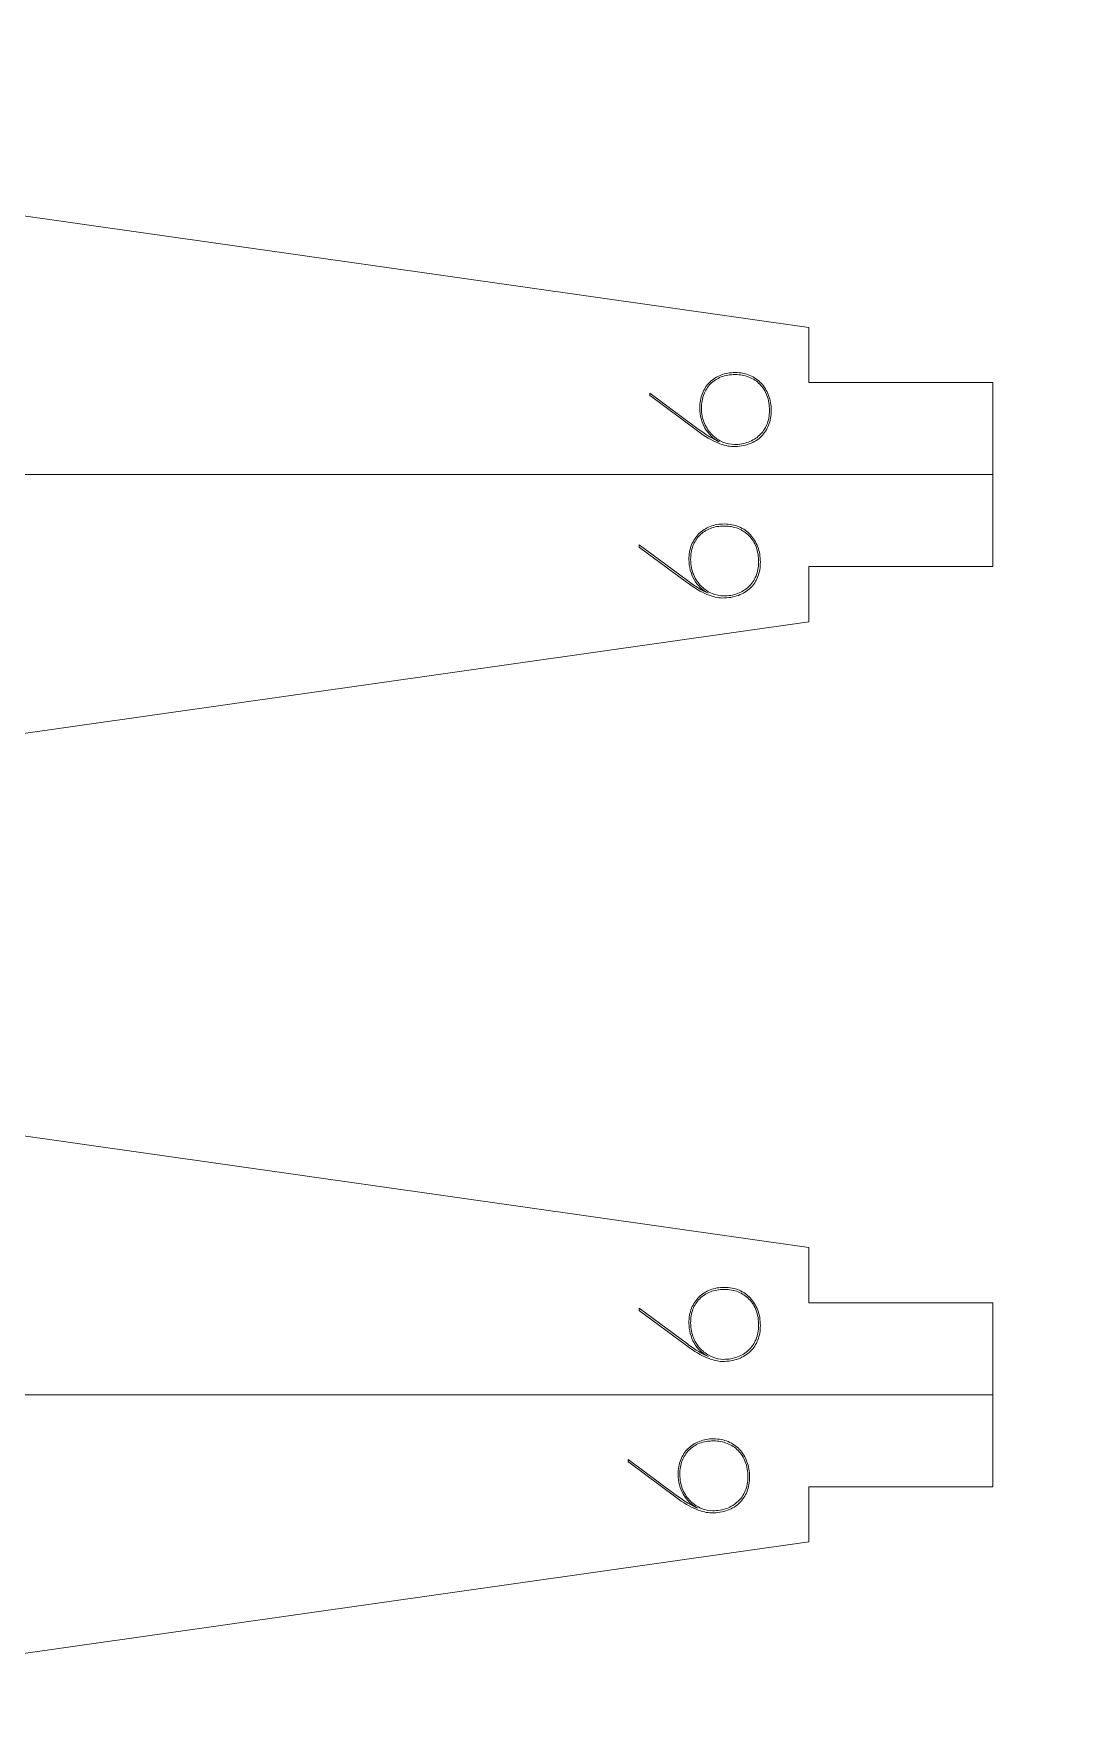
# Model space of a CAD drawing. Header units: millimetres. Extents: x -150 to 147, y -95 to 100.
# Drawn here: x -65.63 to -48.49, y -53.55 to -26.26 of the extents above; entities that cross this region are included whole.
import ezdxf

# ---------------------------------------------------------------- set-up
doc = ezdxf.new("R2010")
doc.units = ezdxf.units.MM
doc.header["$MEASUREMENT"] = 0
doc.layers.add('cut', color=7, linetype='Continuous')
doc.layers.add('cut light', color=7, linetype='Continuous')

msp = doc.modelspace()

# ---------------------------------------------------------------- linework, layer by layer
at = {"layer": 'cut', "lineweight": 0}
for points, knots in [([(-85.0188, 98.3721), (-56.4983, 98.3721), (-32.5493, 78.2244), (-25.8546, 50.9966), (-25.8546, 50.9966), (-25.8546, 50.9966), (-25.8546, 51.0068), (-25.8546, 51.0068), (-25.8546, 51.0068), (-25.8546, 51.0068), (-21.6503, 48.5068), (-21.6503, 48.5068), (-21.6503, 48.5068), (-21.6503, 48.5068), (-21.6503, 22.4442), (-21.6503, 22.4442), (-21.6503, 22.4442), (-21.6503, 22.4442), (-25.8776, 19.9442), (-25.8776, 19.9442), (-25.8776, 19.9442), (-25.8776, 19.9442), (-25.8776, 19.9502), (-25.8776, 19.9502), (-25.8776, 19.9502), (-32.6051, -7.2285), (-56.532, -27.3281), (-85.0188, -27.3281), (-85.0188, -27.3281), (-118.7251, -27.3281), (-146.0494, 0.8109), (-146.0494, 35.5219), (-146.0494, 35.5219), (-146.0494, 70.2331), (-118.7251, 98.3721), (-85.0188, 98.3721)], [0, 0, 0, 0, 0.1, 0.1, 0.1, 0.1, 0.2, 0.2, 0.2, 0.2, 0.3, 0.3, 0.3, 0.3, 0.4, 0.4, 0.4, 0.4, 0.5, 0.5, 0.5, 0.5, 0.6, 0.6, 0.6, 0.6, 0.7, 0.7, 0.7, 0.7, 0.8, 0.8, 0.8, 0.8, 1, 1, 1, 1]), ([(-73.4836, -37.4483), (-73.4836, -37.4483), (-73.4836, -35.9483), (-73.4836, -35.9483), (-73.4836, -35.9483), (-73.4836, -35.9483), (-71.9836, -35.9483), (-71.9836, -35.9483), (-71.9836, -35.9483), (-71.9836, -35.9483), (-71.9836, -33.4483), (-71.9836, -33.4483), (-71.9836, -33.4483), (-71.9836, -33.4483), (-71.9836, -33.3545), (-71.9836, -33.3545), (-71.9836, -33.3545), (-71.9836, -33.3545), (-71.9836, -30.9483), (-71.9836, -30.9483), (-71.9836, -30.9483), (-71.9836, -30.9483), (-73.4836, -30.9483), (-73.4836, -30.9483), (-73.4836, -30.9483), (-73.4836, -30.9483), (-73.4836, -29.4483), (-73.4836, -29.4483), (-73.4836, -29.4483), (-73.4836, -29.4483), (-71.9836, -29.4483), (-71.9836, -29.4483), (-71.9836, -29.4483), (-71.9836, -29.4483), (-71.9836, -28.3483), (-71.9836, -28.3483), (-71.9836, -28.3483), (-71.9836, -28.3483), (-52.9835, -31.0483), (-52.9835, -31.0483), (-52.9835, -31.0483), (-52.9835, -31.0483), (-52.9835, -31.9483), (-52.9835, -31.9483), (-52.9835, -31.9483), (-52.9835, -31.9483), (-49.9835, -31.9483), (-49.9835, -31.9483), (-49.9835, -31.9483), (-49.9835, -31.9483), (-49.9835, -34.9483), (-49.9835, -34.9483), (-49.9835, -34.9483), (-49.9835, -34.9483), (-52.9835, -34.9483), (-52.9835, -34.9483), (-52.9835, -34.9483), (-52.9835, -34.9483), (-52.9835, -35.8483), (-52.9835, -35.8483), (-52.9835, -35.8483), (-52.9835, -35.8483), (-71.9836, -38.5483), (-71.9836, -38.5483), (-71.9836, -38.5483), (-71.9836, -38.5483), (-71.9836, -37.4483), (-71.9836, -37.4483), (-71.9836, -37.4483), (-71.9836, -37.4483), (-73.4836, -37.4483), (-73.4836, -37.4483)], [0, 0, 0, 0, 0.0526316, 0.0526316, 0.0526316, 0.0526316, 0.1052632, 0.1052632, 0.1052632, 0.1052632, 0.1578947, 0.1578947, 0.1578947, 0.1578947, 0.2105263, 0.2105263, 0.2105263, 0.2105263, 0.2631579, 0.2631579, 0.2631579, 0.2631579, 0.3157895, 0.3157895, 0.3157895, 0.3157895, 0.3684211, 0.3684211, 0.3684211, 0.3684211, 0.4210526, 0.4210526, 0.4210526, 0.4210526, 0.4736842, 0.4736842, 0.4736842, 0.4736842, 0.5263158, 0.5263158, 0.5263158, 0.5263158, 0.5789474, 0.5789474, 0.5789474, 0.5789474, 0.6315789, 0.6315789, 0.6315789, 0.6315789, 0.6842105, 0.6842105, 0.6842105, 0.6842105, 0.7368421, 0.7368421, 0.7368421, 0.7368421, 0.7894737, 0.7894737, 0.7894737, 0.7894737, 0.8421053, 0.8421053, 0.8421053, 0.8421053, 0.8947368, 0.8947368, 0.8947368, 0.8947368, 1, 1, 1, 1]), ([(-73.4836, -52.4483), (-73.4836, -52.4483), (-73.4836, -50.9483), (-73.4836, -50.9483), (-73.4836, -50.9483), (-73.4836, -50.9483), (-71.9836, -50.9483), (-71.9836, -50.9483), (-71.9836, -50.9483), (-71.9836, -50.9483), (-71.9836, -48.4483), (-71.9836, -48.4483), (-71.9836, -48.4483), (-71.9836, -48.4483), (-71.9836, -48.3545), (-71.9836, -48.3545), (-71.9836, -48.3545), (-71.9836, -48.3545), (-71.9836, -45.9483), (-71.9836, -45.9483), (-71.9836, -45.9483), (-71.9836, -45.9483), (-73.4836, -45.9483), (-73.4836, -45.9483), (-73.4836, -45.9483), (-73.4836, -45.9483), (-73.4836, -44.4483), (-73.4836, -44.4483), (-73.4836, -44.4483), (-73.4836, -44.4483), (-71.9836, -44.4483), (-71.9836, -44.4483), (-71.9836, -44.4483), (-71.9836, -44.4483), (-71.9836, -43.3483), (-71.9836, -43.3483), (-71.9836, -43.3483), (-71.9836, -43.3483), (-52.9835, -46.0483), (-52.9835, -46.0483), (-52.9835, -46.0483), (-52.9835, -46.0483), (-52.9835, -46.9483), (-52.9835, -46.9483), (-52.9835, -46.9483), (-52.9835, -46.9483), (-49.9835, -46.9483), (-49.9835, -46.9483), (-49.9835, -46.9483), (-49.9835, -46.9483), (-49.9835, -49.9483), (-49.9835, -49.9483), (-49.9835, -49.9483), (-49.9835, -49.9483), (-52.9835, -49.9483), (-52.9835, -49.9483), (-52.9835, -49.9483), (-52.9835, -49.9483), (-52.9835, -50.8483), (-52.9835, -50.8483), (-52.9835, -50.8483), (-52.9835, -50.8483), (-71.9836, -53.5483), (-71.9836, -53.5483), (-71.9836, -53.5483), (-71.9836, -53.5483), (-71.9836, -52.4483), (-71.9836, -52.4483), (-71.9836, -52.4483), (-71.9836, -52.4483), (-73.4836, -52.4483), (-73.4836, -52.4483)], [0, 0, 0, 0, 0.0526316, 0.0526316, 0.0526316, 0.0526316, 0.1052632, 0.1052632, 0.1052632, 0.1052632, 0.1578947, 0.1578947, 0.1578947, 0.1578947, 0.2105263, 0.2105263, 0.2105263, 0.2105263, 0.2631579, 0.2631579, 0.2631579, 0.2631579, 0.3157895, 0.3157895, 0.3157895, 0.3157895, 0.3684211, 0.3684211, 0.3684211, 0.3684211, 0.4210526, 0.4210526, 0.4210526, 0.4210526, 0.4736842, 0.4736842, 0.4736842, 0.4736842, 0.5263158, 0.5263158, 0.5263158, 0.5263158, 0.5789474, 0.5789474, 0.5789474, 0.5789474, 0.6315789, 0.6315789, 0.6315789, 0.6315789, 0.6842105, 0.6842105, 0.6842105, 0.6842105, 0.7368421, 0.7368421, 0.7368421, 0.7368421, 0.7894737, 0.7894737, 0.7894737, 0.7894737, 0.8421053, 0.8421053, 0.8421053, 0.8421053, 0.8947368, 0.8947368, 0.8947368, 0.8947368, 1, 1, 1, 1])]:
    msp.add_open_spline(points, degree=3, knots=knots, dxfattribs=at)
for points in [[(-71.9836, -33.4483), (-71.9836, -33.4483), (-49.9835, -33.4483), (-49.9835, -33.4483)], [(-71.9836, -48.4483), (-71.9836, -48.4483), (-49.9835, -48.4483), (-49.9835, -48.4483)]]:
    msp.add_open_spline(points, degree=3, dxfattribs=at)
at = {"layer": 'cut light', "color": 5, "lineweight": 0}
for points, knots in [([(-54.7624, -32.3641), (-54.7624, -32.2756), (-54.748, -32.1956), (-54.7191, -32.1238), (-54.7191, -32.1238), (-54.6902, -32.0521), (-54.6502, -31.9911), (-54.599, -31.9409), (-54.599, -31.9409), (-54.5478, -31.8906), (-54.4868, -31.8515), (-54.416, -31.8239), (-54.416, -31.8239), (-54.3452, -31.7965), (-54.268, -31.783), (-54.1842, -31.783), (-54.1842, -31.783), (-54.0965, -31.783), (-54.017, -31.7983), (-53.9453, -31.8291), (-53.9453, -31.8291), (-53.8736, -31.8598), (-53.8121, -31.9027), (-53.7604, -31.958), (-53.7604, -31.958), (-53.7088, -32.0135), (-53.6686, -32.0796), (-53.6403, -32.156), (-53.6403, -32.156), (-53.6119, -32.2323), (-53.5975, -32.3157), (-53.5975, -32.406), (-53.5975, -32.406), (-53.5975, -32.4916), (-53.6115, -32.5699), (-53.6389, -32.6411), (-53.6389, -32.6411), (-53.6664, -32.7123), (-53.7064, -32.7738), (-53.7594, -32.8254), (-53.7594, -32.8254), (-53.8125, -32.8772), (-53.8777, -32.9177), (-53.9551, -32.9466), (-53.9551, -32.9466), (-54.0324, -32.9754), (-54.1208, -32.9899), (-54.2205, -32.9899), (-54.2205, -32.9899), (-54.2894, -32.9899), (-54.3723, -32.9704), (-54.4686, -32.9312), (-54.4686, -32.9312), (-54.565, -32.8921), (-54.6758, -32.826), (-54.8015, -32.7328), (-54.8015, -32.7328), (-54.8015, -32.7328), (-55.567, -32.1658), (-55.567, -32.1658), (-55.567, -32.1658), (-55.5716, -32.163), (-55.5744, -32.1601), (-55.5749, -32.1573), (-55.5749, -32.1573), (-55.5753, -32.1545), (-55.5753, -32.1518), (-55.5753, -32.149), (-55.5753, -32.149), (-55.5753, -32.149), (-55.5753, -32.121), (-55.5753, -32.121), (-55.5753, -32.121), (-55.5753, -32.121), (-54.7875, -32.7049), (-54.7875, -32.7049), (-54.7875, -32.7049), (-54.7195, -32.7552), (-54.6582, -32.7971), (-54.6027, -32.8311), (-54.6027, -32.8311), (-54.5473, -32.865), (-54.4942, -32.8925), (-54.4439, -32.9131), (-54.4439, -32.9131), (-54.4933, -32.8888), (-54.5375, -32.8571), (-54.5766, -32.8186), (-54.5766, -32.8186), (-54.6158, -32.7799), (-54.6493, -32.7366), (-54.6768, -32.6886), (-54.6768, -32.6886), (-54.7042, -32.6407), (-54.7252, -32.5894), (-54.7401, -32.5345), (-54.7401, -32.5345), (-54.7549, -32.4795), (-54.7624, -32.4227), (-54.7624, -32.3641)], [0, 0, 0, 0, 0.0384615, 0.0384615, 0.0384615, 0.0384615, 0.0769231, 0.0769231, 0.0769231, 0.0769231, 0.1153846, 0.1153846, 0.1153846, 0.1153846, 0.1538462, 0.1538462, 0.1538462, 0.1538462, 0.1923077, 0.1923077, 0.1923077, 0.1923077, 0.2307692, 0.2307692, 0.2307692, 0.2307692, 0.2692308, 0.2692308, 0.2692308, 0.2692308, 0.3076923, 0.3076923, 0.3076923, 0.3076923, 0.3461538, 0.3461538, 0.3461538, 0.3461538, 0.3846154, 0.3846154, 0.3846154, 0.3846154, 0.4230769, 0.4230769, 0.4230769, 0.4230769, 0.4615385, 0.4615385, 0.4615385, 0.4615385, 0.5, 0.5, 0.5, 0.5, 0.5384615, 0.5384615, 0.5384615, 0.5384615, 0.5769231, 0.5769231, 0.5769231, 0.5769231, 0.6153846, 0.6153846, 0.6153846, 0.6153846, 0.6538462, 0.6538462, 0.6538462, 0.6538462, 0.6923077, 0.6923077, 0.6923077, 0.6923077, 0.7307692, 0.7307692, 0.7307692, 0.7307692, 0.7692308, 0.7692308, 0.7692308, 0.7692308, 0.8076923, 0.8076923, 0.8076923, 0.8076923, 0.8461538, 0.8461538, 0.8461538, 0.8461538, 0.8846154, 0.8846154, 0.8846154, 0.8846154, 0.9230769, 0.9230769, 0.9230769, 0.9230769, 1, 1, 1, 1]), ([(-54.198, -32.9564), (-54.1152, -32.9564), (-54.0389, -32.9433), (-53.969, -32.9172), (-53.969, -32.9172), (-53.8992, -32.8912), (-53.8392, -32.854), (-53.7884, -32.8059), (-53.7884, -32.8059), (-53.7375, -32.758), (-53.6975, -32.7003), (-53.6686, -32.6322), (-53.6686, -32.6322), (-53.6399, -32.5642), (-53.6253, -32.4889), (-53.6253, -32.406), (-53.6253, -32.406), (-53.6253, -32.3139), (-53.6393, -32.231), (-53.6673, -32.1578), (-53.6673, -32.1578), (-53.6952, -32.0847), (-53.7344, -32.0232), (-53.7841, -31.9729), (-53.7841, -31.9729), (-53.834, -31.9226), (-53.8932, -31.8841), (-53.9615, -31.857), (-53.9615, -31.857), (-54.03, -31.83), (-54.1041, -31.8165), (-54.1842, -31.8165), (-54.1842, -31.8165), (-54.2689, -31.8165), (-54.3452, -31.8296), (-54.4132, -31.8561), (-54.4132, -31.8561), (-54.4812, -31.8827), (-54.539, -31.9199), (-54.5864, -31.9678), (-54.5864, -31.9678), (-54.6339, -32.0158), (-54.6707, -32.0735), (-54.6963, -32.1406), (-54.6963, -32.1406), (-54.7219, -32.2076), (-54.7344, -32.2813), (-54.7344, -32.3612), (-54.7344, -32.3612), (-54.7344, -32.4563), (-54.7182, -32.5406), (-54.6851, -32.6145), (-54.6851, -32.6145), (-54.6521, -32.6886), (-54.6097, -32.751), (-54.558, -32.8013), (-54.558, -32.8013), (-54.5064, -32.8516), (-54.4486, -32.8897), (-54.3852, -32.9163), (-54.3852, -32.9163), (-54.322, -32.9428), (-54.2596, -32.9564), (-54.198, -32.9564)], [0, 0, 0, 0, 0.0588235, 0.0588235, 0.0588235, 0.0588235, 0.1176471, 0.1176471, 0.1176471, 0.1176471, 0.1764706, 0.1764706, 0.1764706, 0.1764706, 0.2352941, 0.2352941, 0.2352941, 0.2352941, 0.2941176, 0.2941176, 0.2941176, 0.2941176, 0.3529412, 0.3529412, 0.3529412, 0.3529412, 0.4117647, 0.4117647, 0.4117647, 0.4117647, 0.4705882, 0.4705882, 0.4705882, 0.4705882, 0.5294118, 0.5294118, 0.5294118, 0.5294118, 0.5882353, 0.5882353, 0.5882353, 0.5882353, 0.6470588, 0.6470588, 0.6470588, 0.6470588, 0.7058824, 0.7058824, 0.7058824, 0.7058824, 0.7647059, 0.7647059, 0.7647059, 0.7647059, 0.8235294, 0.8235294, 0.8235294, 0.8235294, 0.8823529, 0.8823529, 0.8823529, 0.8823529, 1, 1, 1, 1]), ([(-54.9388, -34.8335), (-54.9388, -34.745), (-54.9244, -34.665), (-54.8955, -34.5932), (-54.8955, -34.5932), (-54.8666, -34.5215), (-54.8266, -34.4605), (-54.7754, -34.4103), (-54.7754, -34.4103), (-54.7242, -34.36), (-54.6632, -34.3209), (-54.5924, -34.2933), (-54.5924, -34.2933), (-54.5216, -34.2659), (-54.4444, -34.2524), (-54.3606, -34.2524), (-54.3606, -34.2524), (-54.2729, -34.2524), (-54.1934, -34.2677), (-54.1217, -34.2985), (-54.1217, -34.2985), (-54.05, -34.3292), (-53.9885, -34.3721), (-53.9368, -34.4274), (-53.9368, -34.4274), (-53.8852, -34.4829), (-53.845, -34.549), (-53.8167, -34.6254), (-53.8167, -34.6254), (-53.7883, -34.7017), (-53.7739, -34.7851), (-53.7739, -34.8754), (-53.7739, -34.8754), (-53.7739, -34.961), (-53.7879, -35.0393), (-53.8153, -35.1105), (-53.8153, -35.1105), (-53.8428, -35.1817), (-53.8828, -35.2432), (-53.9358, -35.2948), (-53.9358, -35.2948), (-53.9889, -35.3466), (-54.0541, -35.3871), (-54.1315, -35.416), (-54.1315, -35.416), (-54.2088, -35.4448), (-54.2972, -35.4593), (-54.3969, -35.4593), (-54.3969, -35.4593), (-54.4658, -35.4593), (-54.5487, -35.4398), (-54.645, -35.4006), (-54.645, -35.4006), (-54.7414, -35.3615), (-54.8522, -35.2954), (-54.9779, -35.2022), (-54.9779, -35.2022), (-54.9779, -35.2022), (-55.7434, -34.6352), (-55.7434, -34.6352), (-55.7434, -34.6352), (-55.748, -34.6324), (-55.7508, -34.6295), (-55.7513, -34.6267), (-55.7513, -34.6267), (-55.7517, -34.6239), (-55.7517, -34.6212), (-55.7517, -34.6184), (-55.7517, -34.6184), (-55.7517, -34.6184), (-55.7517, -34.5904), (-55.7517, -34.5904), (-55.7517, -34.5904), (-55.7517, -34.5904), (-54.9639, -35.1743), (-54.9639, -35.1743), (-54.9639, -35.1743), (-54.8959, -35.2246), (-54.8346, -35.2665), (-54.7791, -35.3005), (-54.7791, -35.3005), (-54.7237, -35.3344), (-54.6706, -35.3619), (-54.6203, -35.3825), (-54.6203, -35.3825), (-54.6697, -35.3582), (-54.7139, -35.3265), (-54.753, -35.288), (-54.753, -35.288), (-54.7922, -35.2493), (-54.8257, -35.206), (-54.8532, -35.158), (-54.8532, -35.158), (-54.8806, -35.1101), (-54.9016, -35.0588), (-54.9165, -35.0039), (-54.9165, -35.0039), (-54.9313, -34.9489), (-54.9388, -34.8921), (-54.9388, -34.8335)], [0, 0, 0, 0, 0.0384615, 0.0384615, 0.0384615, 0.0384615, 0.0769231, 0.0769231, 0.0769231, 0.0769231, 0.1153846, 0.1153846, 0.1153846, 0.1153846, 0.1538462, 0.1538462, 0.1538462, 0.1538462, 0.1923077, 0.1923077, 0.1923077, 0.1923077, 0.2307692, 0.2307692, 0.2307692, 0.2307692, 0.2692308, 0.2692308, 0.2692308, 0.2692308, 0.3076923, 0.3076923, 0.3076923, 0.3076923, 0.3461538, 0.3461538, 0.3461538, 0.3461538, 0.3846154, 0.3846154, 0.3846154, 0.3846154, 0.4230769, 0.4230769, 0.4230769, 0.4230769, 0.4615385, 0.4615385, 0.4615385, 0.4615385, 0.5, 0.5, 0.5, 0.5, 0.5384615, 0.5384615, 0.5384615, 0.5384615, 0.5769231, 0.5769231, 0.5769231, 0.5769231, 0.6153846, 0.6153846, 0.6153846, 0.6153846, 0.6538462, 0.6538462, 0.6538462, 0.6538462, 0.6923077, 0.6923077, 0.6923077, 0.6923077, 0.7307692, 0.7307692, 0.7307692, 0.7307692, 0.7692308, 0.7692308, 0.7692308, 0.7692308, 0.8076923, 0.8076923, 0.8076923, 0.8076923, 0.8461538, 0.8461538, 0.8461538, 0.8461538, 0.8846154, 0.8846154, 0.8846154, 0.8846154, 0.9230769, 0.9230769, 0.9230769, 0.9230769, 1, 1, 1, 1]), ([(-54.3744, -35.4258), (-54.2916, -35.4258), (-54.2153, -35.4127), (-54.1454, -35.3866), (-54.1454, -35.3866), (-54.0756, -35.3606), (-54.0156, -35.3234), (-53.9648, -35.2753), (-53.9648, -35.2753), (-53.9139, -35.2274), (-53.8739, -35.1697), (-53.845, -35.1016), (-53.845, -35.1016), (-53.8163, -35.0336), (-53.8017, -34.9583), (-53.8017, -34.8754), (-53.8017, -34.8754), (-53.8017, -34.7833), (-53.8157, -34.7004), (-53.8437, -34.6272), (-53.8437, -34.6272), (-53.8716, -34.5541), (-53.9108, -34.4926), (-53.9605, -34.4423), (-53.9605, -34.4423), (-54.0104, -34.392), (-54.0696, -34.3535), (-54.1379, -34.3264), (-54.1379, -34.3264), (-54.2064, -34.2994), (-54.2805, -34.2859), (-54.3606, -34.2859), (-54.3606, -34.2859), (-54.4453, -34.2859), (-54.5216, -34.299), (-54.5896, -34.3255), (-54.5896, -34.3255), (-54.6576, -34.3521), (-54.7154, -34.3893), (-54.7628, -34.4372), (-54.7628, -34.4372), (-54.8103, -34.4852), (-54.8471, -34.5429), (-54.8727, -34.61), (-54.8727, -34.61), (-54.8983, -34.677), (-54.9108, -34.7507), (-54.9108, -34.8306), (-54.9108, -34.8306), (-54.9108, -34.9257), (-54.8946, -35.01), (-54.8615, -35.0839), (-54.8615, -35.0839), (-54.8285, -35.158), (-54.7861, -35.2204), (-54.7344, -35.2707), (-54.7344, -35.2707), (-54.6828, -35.321), (-54.625, -35.3591), (-54.5616, -35.3857), (-54.5616, -35.3857), (-54.4984, -35.4122), (-54.436, -35.4258), (-54.3744, -35.4258)], [0, 0, 0, 0, 0.0588235, 0.0588235, 0.0588235, 0.0588235, 0.1176471, 0.1176471, 0.1176471, 0.1176471, 0.1764706, 0.1764706, 0.1764706, 0.1764706, 0.2352941, 0.2352941, 0.2352941, 0.2352941, 0.2941176, 0.2941176, 0.2941176, 0.2941176, 0.3529412, 0.3529412, 0.3529412, 0.3529412, 0.4117647, 0.4117647, 0.4117647, 0.4117647, 0.4705882, 0.4705882, 0.4705882, 0.4705882, 0.5294118, 0.5294118, 0.5294118, 0.5294118, 0.5882353, 0.5882353, 0.5882353, 0.5882353, 0.6470588, 0.6470588, 0.6470588, 0.6470588, 0.7058824, 0.7058824, 0.7058824, 0.7058824, 0.7647059, 0.7647059, 0.7647059, 0.7647059, 0.8235294, 0.8235294, 0.8235294, 0.8235294, 0.8823529, 0.8823529, 0.8823529, 0.8823529, 1, 1, 1, 1]), ([(-54.9388, -47.2795), (-54.9388, -47.191), (-54.9244, -47.111), (-54.8955, -47.0392), (-54.8955, -47.0392), (-54.8666, -46.9675), (-54.8266, -46.9065), (-54.7754, -46.8563), (-54.7754, -46.8563), (-54.7242, -46.806), (-54.6632, -46.7669), (-54.5924, -46.7393), (-54.5924, -46.7393), (-54.5216, -46.7119), (-54.4444, -46.6984), (-54.3606, -46.6984), (-54.3606, -46.6984), (-54.2729, -46.6984), (-54.1934, -46.7137), (-54.1217, -46.7445), (-54.1217, -46.7445), (-54.05, -46.7752), (-53.9885, -46.8181), (-53.9368, -46.8734), (-53.9368, -46.8734), (-53.8852, -46.9289), (-53.845, -46.995), (-53.8167, -47.0714), (-53.8167, -47.0714), (-53.7883, -47.1477), (-53.7739, -47.2311), (-53.7739, -47.3214), (-53.7739, -47.3214), (-53.7739, -47.407), (-53.7879, -47.4853), (-53.8153, -47.5565), (-53.8153, -47.5565), (-53.8428, -47.6277), (-53.8828, -47.6892), (-53.9358, -47.7408), (-53.9358, -47.7408), (-53.9889, -47.7926), (-54.0541, -47.8331), (-54.1315, -47.862), (-54.1315, -47.862), (-54.2088, -47.8908), (-54.2972, -47.9053), (-54.3969, -47.9053), (-54.3969, -47.9053), (-54.4658, -47.9053), (-54.5487, -47.8858), (-54.645, -47.8466), (-54.645, -47.8466), (-54.7414, -47.8075), (-54.8522, -47.7414), (-54.9779, -47.6482), (-54.9779, -47.6482), (-54.9779, -47.6482), (-55.7434, -47.0812), (-55.7434, -47.0812), (-55.7434, -47.0812), (-55.748, -47.0784), (-55.7508, -47.0755), (-55.7513, -47.0727), (-55.7513, -47.0727), (-55.7517, -47.0699), (-55.7517, -47.0672), (-55.7517, -47.0644), (-55.7517, -47.0644), (-55.7517, -47.0644), (-55.7517, -47.0364), (-55.7517, -47.0364), (-55.7517, -47.0364), (-55.7517, -47.0364), (-54.9639, -47.6203), (-54.9639, -47.6203), (-54.9639, -47.6203), (-54.8959, -47.6706), (-54.8346, -47.7125), (-54.7791, -47.7465), (-54.7791, -47.7465), (-54.7237, -47.7804), (-54.6706, -47.8079), (-54.6203, -47.8285), (-54.6203, -47.8285), (-54.6697, -47.8042), (-54.7139, -47.7725), (-54.753, -47.734), (-54.753, -47.734), (-54.7922, -47.6953), (-54.8257, -47.652), (-54.8532, -47.604), (-54.8532, -47.604), (-54.8806, -47.5561), (-54.9016, -47.5048), (-54.9165, -47.4499), (-54.9165, -47.4499), (-54.9313, -47.3949), (-54.9388, -47.3381), (-54.9388, -47.2795)], [0, 0, 0, 0, 0.0384615, 0.0384615, 0.0384615, 0.0384615, 0.0769231, 0.0769231, 0.0769231, 0.0769231, 0.1153846, 0.1153846, 0.1153846, 0.1153846, 0.1538462, 0.1538462, 0.1538462, 0.1538462, 0.1923077, 0.1923077, 0.1923077, 0.1923077, 0.2307692, 0.2307692, 0.2307692, 0.2307692, 0.2692308, 0.2692308, 0.2692308, 0.2692308, 0.3076923, 0.3076923, 0.3076923, 0.3076923, 0.3461538, 0.3461538, 0.3461538, 0.3461538, 0.3846154, 0.3846154, 0.3846154, 0.3846154, 0.4230769, 0.4230769, 0.4230769, 0.4230769, 0.4615385, 0.4615385, 0.4615385, 0.4615385, 0.5, 0.5, 0.5, 0.5, 0.5384615, 0.5384615, 0.5384615, 0.5384615, 0.5769231, 0.5769231, 0.5769231, 0.5769231, 0.6153846, 0.6153846, 0.6153846, 0.6153846, 0.6538462, 0.6538462, 0.6538462, 0.6538462, 0.6923077, 0.6923077, 0.6923077, 0.6923077, 0.7307692, 0.7307692, 0.7307692, 0.7307692, 0.7692308, 0.7692308, 0.7692308, 0.7692308, 0.8076923, 0.8076923, 0.8076923, 0.8076923, 0.8461538, 0.8461538, 0.8461538, 0.8461538, 0.8846154, 0.8846154, 0.8846154, 0.8846154, 0.9230769, 0.9230769, 0.9230769, 0.9230769, 1, 1, 1, 1]), ([(-54.3744, -47.8718), (-54.2916, -47.8718), (-54.2153, -47.8587), (-54.1454, -47.8326), (-54.1454, -47.8326), (-54.0756, -47.8066), (-54.0156, -47.7694), (-53.9648, -47.7213), (-53.9648, -47.7213), (-53.9139, -47.6734), (-53.8739, -47.6157), (-53.845, -47.5476), (-53.845, -47.5476), (-53.8163, -47.4796), (-53.8017, -47.4043), (-53.8017, -47.3214), (-53.8017, -47.3214), (-53.8017, -47.2293), (-53.8157, -47.1464), (-53.8437, -47.0732), (-53.8437, -47.0732), (-53.8716, -47.0001), (-53.9108, -46.9386), (-53.9605, -46.8883), (-53.9605, -46.8883), (-54.0104, -46.838), (-54.0696, -46.7995), (-54.1379, -46.7724), (-54.1379, -46.7724), (-54.2064, -46.7454), (-54.2805, -46.7319), (-54.3606, -46.7319), (-54.3606, -46.7319), (-54.4453, -46.7319), (-54.5216, -46.745), (-54.5896, -46.7715), (-54.5896, -46.7715), (-54.6576, -46.7981), (-54.7154, -46.8353), (-54.7628, -46.8832), (-54.7628, -46.8832), (-54.8103, -46.9312), (-54.8471, -46.9889), (-54.8727, -47.056), (-54.8727, -47.056), (-54.8983, -47.123), (-54.9108, -47.1967), (-54.9108, -47.2766), (-54.9108, -47.2766), (-54.9108, -47.3717), (-54.8946, -47.456), (-54.8615, -47.5299), (-54.8615, -47.5299), (-54.8285, -47.604), (-54.7861, -47.6664), (-54.7344, -47.7167), (-54.7344, -47.7167), (-54.6828, -47.767), (-54.625, -47.8051), (-54.5616, -47.8317), (-54.5616, -47.8317), (-54.4984, -47.8582), (-54.436, -47.8718), (-54.3744, -47.8718)], [0, 0, 0, 0, 0.0588235, 0.0588235, 0.0588235, 0.0588235, 0.1176471, 0.1176471, 0.1176471, 0.1176471, 0.1764706, 0.1764706, 0.1764706, 0.1764706, 0.2352941, 0.2352941, 0.2352941, 0.2352941, 0.2941176, 0.2941176, 0.2941176, 0.2941176, 0.3529412, 0.3529412, 0.3529412, 0.3529412, 0.4117647, 0.4117647, 0.4117647, 0.4117647, 0.4705882, 0.4705882, 0.4705882, 0.4705882, 0.5294118, 0.5294118, 0.5294118, 0.5294118, 0.5882353, 0.5882353, 0.5882353, 0.5882353, 0.6470588, 0.6470588, 0.6470588, 0.6470588, 0.7058824, 0.7058824, 0.7058824, 0.7058824, 0.7647059, 0.7647059, 0.7647059, 0.7647059, 0.8235294, 0.8235294, 0.8235294, 0.8235294, 0.8823529, 0.8823529, 0.8823529, 0.8823529, 1, 1, 1, 1]), ([(-55.1152, -49.7489), (-55.1152, -49.6604), (-55.1008, -49.5804), (-55.0719, -49.5086), (-55.0719, -49.5086), (-55.043, -49.4369), (-55.003, -49.3759), (-54.9518, -49.3257), (-54.9518, -49.3257), (-54.9006, -49.2754), (-54.8396, -49.2363), (-54.7688, -49.2087), (-54.7688, -49.2087), (-54.698, -49.1813), (-54.6208, -49.1678), (-54.537, -49.1678), (-54.537, -49.1678), (-54.4493, -49.1678), (-54.3698, -49.1831), (-54.2981, -49.2139), (-54.2981, -49.2139), (-54.2264, -49.2446), (-54.1649, -49.2875), (-54.1132, -49.3428), (-54.1132, -49.3428), (-54.0616, -49.3983), (-54.0214, -49.4644), (-53.9931, -49.5408), (-53.9931, -49.5408), (-53.9647, -49.6171), (-53.9503, -49.7005), (-53.9503, -49.7908), (-53.9503, -49.7908), (-53.9503, -49.8764), (-53.9643, -49.9547), (-53.9917, -50.0259), (-53.9917, -50.0259), (-54.0192, -50.0971), (-54.0592, -50.1586), (-54.1122, -50.2102), (-54.1122, -50.2102), (-54.1653, -50.262), (-54.2305, -50.3025), (-54.3079, -50.3314), (-54.3079, -50.3314), (-54.3852, -50.3602), (-54.4736, -50.3747), (-54.5733, -50.3747), (-54.5733, -50.3747), (-54.6422, -50.3747), (-54.7251, -50.3552), (-54.8214, -50.316), (-54.8214, -50.316), (-54.9178, -50.2769), (-55.0286, -50.2108), (-55.1543, -50.1176), (-55.1543, -50.1176), (-55.1543, -50.1176), (-55.9198, -49.5506), (-55.9198, -49.5506), (-55.9198, -49.5506), (-55.9244, -49.5478), (-55.9272, -49.5449), (-55.9277, -49.5421), (-55.9277, -49.5421), (-55.9281, -49.5393), (-55.9281, -49.5366), (-55.9281, -49.5338), (-55.9281, -49.5338), (-55.9281, -49.5338), (-55.9281, -49.5058), (-55.9281, -49.5058), (-55.9281, -49.5058), (-55.9281, -49.5058), (-55.1403, -50.0897), (-55.1403, -50.0897), (-55.1403, -50.0897), (-55.0723, -50.14), (-55.011, -50.1819), (-54.9555, -50.2159), (-54.9555, -50.2159), (-54.9001, -50.2498), (-54.847, -50.2773), (-54.7967, -50.2979), (-54.7967, -50.2979), (-54.8461, -50.2736), (-54.8903, -50.2419), (-54.9294, -50.2034), (-54.9294, -50.2034), (-54.9686, -50.1647), (-55.0021, -50.1214), (-55.0296, -50.0734), (-55.0296, -50.0734), (-55.057, -50.0255), (-55.078, -49.9742), (-55.0929, -49.9193), (-55.0929, -49.9193), (-55.1077, -49.8643), (-55.1152, -49.8075), (-55.1152, -49.7489)], [0, 0, 0, 0, 0.0384615, 0.0384615, 0.0384615, 0.0384615, 0.0769231, 0.0769231, 0.0769231, 0.0769231, 0.1153846, 0.1153846, 0.1153846, 0.1153846, 0.1538462, 0.1538462, 0.1538462, 0.1538462, 0.1923077, 0.1923077, 0.1923077, 0.1923077, 0.2307692, 0.2307692, 0.2307692, 0.2307692, 0.2692308, 0.2692308, 0.2692308, 0.2692308, 0.3076923, 0.3076923, 0.3076923, 0.3076923, 0.3461538, 0.3461538, 0.3461538, 0.3461538, 0.3846154, 0.3846154, 0.3846154, 0.3846154, 0.4230769, 0.4230769, 0.4230769, 0.4230769, 0.4615385, 0.4615385, 0.4615385, 0.4615385, 0.5, 0.5, 0.5, 0.5, 0.5384615, 0.5384615, 0.5384615, 0.5384615, 0.5769231, 0.5769231, 0.5769231, 0.5769231, 0.6153846, 0.6153846, 0.6153846, 0.6153846, 0.6538462, 0.6538462, 0.6538462, 0.6538462, 0.6923077, 0.6923077, 0.6923077, 0.6923077, 0.7307692, 0.7307692, 0.7307692, 0.7307692, 0.7692308, 0.7692308, 0.7692308, 0.7692308, 0.8076923, 0.8076923, 0.8076923, 0.8076923, 0.8461538, 0.8461538, 0.8461538, 0.8461538, 0.8846154, 0.8846154, 0.8846154, 0.8846154, 0.9230769, 0.9230769, 0.9230769, 0.9230769, 1, 1, 1, 1]), ([(-54.5508, -50.3412), (-54.468, -50.3412), (-54.3917, -50.3281), (-54.3218, -50.302), (-54.3218, -50.302), (-54.252, -50.276), (-54.192, -50.2388), (-54.1412, -50.1907), (-54.1412, -50.1907), (-54.0903, -50.1428), (-54.0503, -50.0851), (-54.0214, -50.017), (-54.0214, -50.017), (-53.9927, -49.949), (-53.9781, -49.8737), (-53.9781, -49.7908), (-53.9781, -49.7908), (-53.9781, -49.6987), (-53.9921, -49.6158), (-54.0201, -49.5426), (-54.0201, -49.5426), (-54.048, -49.4695), (-54.0872, -49.408), (-54.1369, -49.3577), (-54.1369, -49.3577), (-54.1868, -49.3074), (-54.246, -49.2689), (-54.3143, -49.2418), (-54.3143, -49.2418), (-54.3828, -49.2148), (-54.4569, -49.2013), (-54.537, -49.2013), (-54.537, -49.2013), (-54.6217, -49.2013), (-54.698, -49.2144), (-54.766, -49.2409), (-54.766, -49.2409), (-54.834, -49.2675), (-54.8918, -49.3047), (-54.9392, -49.3526), (-54.9392, -49.3526), (-54.9867, -49.4006), (-55.0235, -49.4583), (-55.0491, -49.5254), (-55.0491, -49.5254), (-55.0747, -49.5924), (-55.0872, -49.6661), (-55.0872, -49.746), (-55.0872, -49.746), (-55.0872, -49.8411), (-55.071, -49.9254), (-55.0379, -49.9993), (-55.0379, -49.9993), (-55.0049, -50.0734), (-54.9625, -50.1358), (-54.9108, -50.1861), (-54.9108, -50.1861), (-54.8592, -50.2364), (-54.8014, -50.2745), (-54.738, -50.3011), (-54.738, -50.3011), (-54.6748, -50.3276), (-54.6124, -50.3412), (-54.5508, -50.3412)], [0, 0, 0, 0, 0.0588235, 0.0588235, 0.0588235, 0.0588235, 0.1176471, 0.1176471, 0.1176471, 0.1176471, 0.1764706, 0.1764706, 0.1764706, 0.1764706, 0.2352941, 0.2352941, 0.2352941, 0.2352941, 0.2941176, 0.2941176, 0.2941176, 0.2941176, 0.3529412, 0.3529412, 0.3529412, 0.3529412, 0.4117647, 0.4117647, 0.4117647, 0.4117647, 0.4705882, 0.4705882, 0.4705882, 0.4705882, 0.5294118, 0.5294118, 0.5294118, 0.5294118, 0.5882353, 0.5882353, 0.5882353, 0.5882353, 0.6470588, 0.6470588, 0.6470588, 0.6470588, 0.7058824, 0.7058824, 0.7058824, 0.7058824, 0.7647059, 0.7647059, 0.7647059, 0.7647059, 0.8235294, 0.8235294, 0.8235294, 0.8235294, 0.8823529, 0.8823529, 0.8823529, 0.8823529, 1, 1, 1, 1])]:
    msp.add_open_spline(points, degree=3, knots=knots, dxfattribs=at)

doc.saveas('drawing.dxf')
